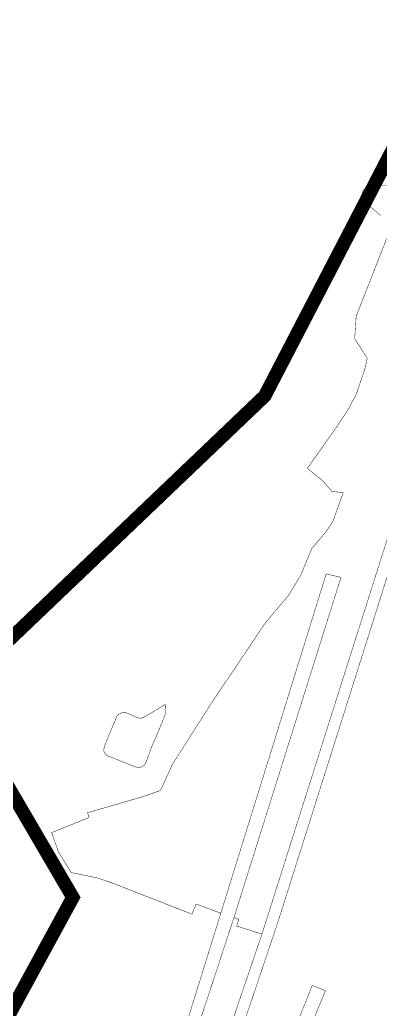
# Model space of a CAD drawing. Header units: millimetres. Extents: x 21689 to 31331, y 37531 to 43751.
# Drawn here: x 24152 to 24312, y 40315.5 to 40754.6 of the extents above; entities that cross this region are included whole.
import ezdxf

# ---------------------------------------------------------------- set-up
doc = ezdxf.new("R2010")
doc.units = ezdxf.units.MM
doc.linetypes.add('DASHEDX2', pattern=[1.5, 1, -0.5])
doc.linetypes.add('МЕЖА', pattern=[4, 1, -1, 1, -1])
doc.layers.add('0 . 11 - границы ДМ проект', color=10, linetype='МЕЖА', lineweight=0)
doc.layers.add('CONTUR', color=150, linetype='Continuous', lineweight=9)

# ---------------------------------------------------------------- blocks, each defined once
blk = doc.blocks.new('участки все')
at = {"layer": 'CONTUR', "const_width": 0.2}
for points in [[(1333.103219529999, 2647.038549789999), (1354.475937049999, 2715.802292379994), (1401.25056018, 2866.338246789993), (1407.80767663, 2864.837866409995), (1360.326477099999, 2713.87272349), (1326.39988624, 2610.890692919995)], [(1350.503956529999, 2641.19215471), (1372.723832990003, 2706.50288552), (1372.849774220001, 2706.890962759993), (1440.251542280002, 2919.291954799999), (1476.699893910001, 3034.795484309994), (1486.99899077, 3056.288105029999), (1502.948926069999, 3080.444263219994), (1529.001213949999, 3114.545908449996)], [(1542.250620819999, 3123.643216469995), (1534.551407720002, 3111.940923409995), (1507.902212069999, 3077.388409529995), (1491.948553630002, 3053.642313489997), (1482.00315425, 3033.044290079998), (1463.799583, 2977.292237669994), (1379.75186281, 2711.595381989995), (1351.700384160001, 2628.543685479999)], [(1371.048697350001, 2624.497505859996), (1395.10571688, 2683.740040979996), (1400.94982958, 2681.390565949994), (1375.14983178, 2619.99468145)], [(1425.405464359999, 3025.400492979999), (1418.605138680003, 3031.264652399994), (1417.14056684, 3034.887114109996), (1417.709369710002, 3036.768431069999), (1422.246832510001, 3038.559001659996), (1428.23718648, 3038.577312109999)], [(1440.251542280002, 2919.291954799999), (1372.849774220001, 2706.890962759993), (1372.723832990003, 2706.50288552), (1361.538659230002, 2710.094123539995), (1362.424685559999, 2713.10059997), (1360.326477099999, 2713.87272349), (1407.80767663, 2864.837866409995), (1401.25056018, 2866.338246789993), (1354.475937049999, 2715.802292379994), (1354.475937049999, 2715.802292379994), (1343.497757520003, 2719.850368399995), (1341.668828760001, 2715.348304649997), (1306.529113020002, 2729.116305309995), (1299.6644601, 2731.431400969996), (1288.041167840001, 2733.839330969997), (1282.41108474, 2742.985617589999), (1279.371856460002, 2751.532242579997), (1295.964553680002, 2758.228367719996), (1295.30745353, 2760.378452099998), (1311.168017470001, 2764.975755859996), (1320.369139750001, 2767.654961479995), (1327.679150579999, 2770.263110559994), (1333.006587380001, 2781.851716389996), (1349.667424840001, 2808.027039459994), (1374.34025927, 2844.779862429998), (1384.503971540002, 2856.774448029995), (1389.941437140002, 2865.751334609995), (1394.853559940002, 2877.646297839994), (1401.11574098, 2884.970540509996), (1404.279885309999, 2889.812170409998), (1408.823416970001, 2902.452783720001), (1403.860028679999, 2902.888758159999), (1399.84132847, 2907.550325549994), (1392.877516470002, 2913.186982719999), (1406.164925050001, 2931.953838499998), (1411.29501129, 2939.79541431), (1414.66513103, 2946.333911909999), (1418.348855070002, 2957.027660549997), (1419.46605658, 2962.070622729996), (1413.918156310003, 2970.705645579998), (1414.540162510002, 2980.636247539995), (1428.067676900002, 3015.089617829996)], [(1351.700384160001, 2628.543685479999), (1379.75186281, 2711.595381989995), (1463.799583, 2977.292237669994)], [(1375.14983178, 2619.99468145), (1400.94982958, 2681.390565949994), (1395.10571688, 2683.740040979996), (1371.048697350001, 2624.497505859996)]]:
    blk.add_lwpolyline(points, dxfattribs=at)
blk.add_lwpolyline([(1303.858303450001, 2785.907898569996), (1303.335613020001, 2786.385904669995), (1302.91320649, 2786.882376099995), (1302.498604160002, 2787.888734509994), (1302.625106359999, 2788.966811909995), (1302.8288364, 2789.863704999997), (1303.03797352, 2790.460511559999), (1308.509562480001, 2803.626931389997), (1310.184343979999, 2804.591309939999), (1311.890241190001, 2804.975204949995), (1317.255072930002, 2802.673063899995), (1318.768615050001, 2802.249892879998), (1320.26578297, 2802.716983659994), (1321.748464190001, 2803.544300679998), (1329.793056590002, 2808.411234169995), (1329.95761302, 2804.788670119997), (1329.731745050001, 2803.752114179996), (1326.17906613, 2795.086381469999), (1324.379160390003, 2791.173881029994), (1321.38416401, 2783.009618739998), (1321.083822680001, 2782.334207149994), (1320.368216400002, 2781.315147119996), (1319.25759555, 2780.622137099999), (1317.804397399999, 2780.414376509995), (1316.101356440002, 2780.870448249996), (1304.770907440001, 2785.423924539995), (1303.858303450001, 2785.907898569996)], close=True, dxfattribs=at)

msp = doc.modelspace()

# ---------------------------------------------------------------- linework, layer by layer
at = {"layer": '0 . 11 - границы ДМ проект', "color": 7, "linetype": 'DASHEDX2', "lineweight": 100, "ltscale": 9, "transparency": 33554687, "const_width": 6, "flags": 128}
msp.add_lwpolyline([(22946.72510491731, 37638.62634446474), (22902.58275362352, 38352.09544947399), (23040.30552195036, 38403.74699439852), (23117.28987673577, 38401.20998066332), (23331.1420536978, 38342.16201107599), (23767.91543332974, 38429.68248831519), (23839.74239124, 38479.18059107), (23935.86335432742, 38610.41912232844), (23988.40132216, 38646.94820499), (24015.49430024, 38690.25421504), (24098.8452309, 38777.81996658), (24145.02916959996, 38828.88408843358), (24135.93365142038, 38857.74903914007), (24309.79136626136, 39159.02335676074), (24384.57904334093, 39142.81432697957), (24479.69044304418, 39275.03790042002), (24546.54025369158, 39209.37293054136), (24750.00699521847, 39350.12800903574), (25003.87553727916, 39639.79523174531), (25413.16423419, 40107.12354530999), (25363.28122043863, 40286.1963412378), (24989.22853481921, 40491.13671530629), (25395.27705222245, 40838.84090474431), (25660.55687700859, 41058.1212780236), (25845.23661174224, 41208.91797594001), (25792.92225945706, 41266.22521493745), (25888.27287515579, 41383.12165802711), (26058.62504157837, 41521.64746533834), (26092.19545014985, 41658.69000876763), (26130.82507784197, 41752.52885494488), (26159.06766021, 41742.26863351999), (26300.90294768, 42104.40990112), (26325.33535177233, 42112.11412577571), (26524.47797661, 42049.11658247), (26659.51670021, 41994.10879823), (26661.29681694, 41997.38156593999), (26646.24186780636, 42050.66573332276), (26706.45990802, 42026.98113369), (26859.65240616, 41970.83280222), (27006.59161047, 41919.76309608), (27172.97754121135, 41911.40656938787), (27384.06492399187, 41951.12446427483), (27369.53217738251, 42033.5881556695), (27673.2432763, 42086.299163), (27976.36208943, 41979.68805869), (28033.35021731, 41963.2255317), (28102.86024026, 41962.56134384), (28159.53544921, 41928.27357007), (28328.59992242, 41835.13504241), (28499.53452968, 41807.32807047), (28720.17246485, 41761.45017348), (29052.46195313211, 41622.8362771675), (29045.52470487974, 41606.09317728942), (29058.01506483, 41600.91798700999), (29065.19261988, 41619.04810909), (29089.18447916, 41611.33081662), (29476.61138263, 41567.36910858), (29694.10996345, 41552.13846409999), (29707.82845489, 41609.00136489), (29818.275139065, 41584.49707639499), (29941.90103675, 41545.70507110999), (30079.67228635, 41531.56698092), (30099.06303546, 41598.89996296), (30133.54357397405, 41631.14582509244), (30187.92633103131, 41657.25471079486), (30321.6596071154, 41749.6743683796), (30401.38263574907, 41749.67436839595), (30509.19471491012, 41676.73679472978), (30617.63335427429, 41749.6743684403), (30608.36187039, 41787.70236535), (30599.77219858887, 41907.49940916979), (30613.24786402192, 41930.64783038972), (30611.36174401594, 41954.38579577781), (30596.20036098, 41953.50793184999), (30593.66803204827, 42010.24730760449), (30597.05242802, 42063.37447629), (30605.37673080241, 42235.81472535373), (30665.45288897015, 42236.16617940241), (30657.33209828, 42284.13072247), (30610.31596798244, 42363.40028195169), (30625.51081777, 42373.5175948), (30633.15317981222, 42373.02058397977), (30649.52445566, 42377.67990423), (30654.80521015, 42423.44887381999), (30716.02784902182, 42430.23311197), (30760.54269703, 42567.64931254999), (30765.79914673, 42586.35875087), (30791.94896227, 42710.48550226), (30846.36596234, 42699.40050186), (30866.74415354, 42759.78235986999), (30939.13356086, 42753.23395767), (31030.96140422, 42735.48796885), (31057.15772466, 42750.27677828999), (31131.35464117867, 42919.39390898121), (31178.70652303, 43049.99406818), (31223.89605601, 43155.77153143999), (31261.16372977, 43239.22040074999), (31200.22801675, 43266.25338926), (31159.04111994206, 43264.61713918535), (31092.90331316364, 43324.58746368033), (31030.83524853704, 43397.77160590068), (30974.06390645161, 43434.0146775), (30837.6789623, 43448.49250195999), (30812.705, 43443.575), (30797.5685287, 43373.25902415999), (30670.04491227509, 43084.43450838327), (30627.79324233, 42979.09036925), (30572.79299257, 42815.92515511), (30581.39016593, 42739.20179252), (30580.07135906, 42670.05223768999), (30572.53432323, 42633.01777761), (30553.34306316, 42565.66186988), (30547.39514436, 42556.65297385999), (30525.72109807281, 42505.24778370114), (30514.50603629337, 42510.1075917977), (30479.51154115131, 42425.85737494091), (30461.95050270375, 42345.3832640727), (30464.74984954377, 42236.14262650891), (30403.52050363, 42231.71695613999), (30361.99926578958, 42222.30444943784), (30262.36972906, 42221.18809992), (30097.98451162034, 42200.40990911882), (30088.9462716438, 42269.8882103679), (30058.49243754998, 42273.90206414821), (30000.91284802227, 42267.83146293058), (30008.92580966462, 42181.87578158897), (29926.0240286, 42170.85978648), (29838.03744895606, 42159.36450204132), (29837.12383709, 42151.41822664), (29801.61662566, 42150.51865913999), (29804.07857113, 42118.48481974), (29746.29346473, 42112.7697388), (29727.00532503, 42117.6116394), (29726.76722718, 42121.26287929999), (29669.98646400891, 42116.48262229375), (29667.12373654, 42186.75173099), (29663.62250802323, 42276.82476183268), (29664.83122397, 42334.19663553), (29729.6717126, 42336.193867), (29743.29418113489, 42425.80320210827), (29681.44663512, 42426.64211347999), (29599.85191165767, 42422.04241824291), (29585.2883337, 42460.05436807999), (29593.54794175791, 42547.89601419552), (29586.22551206196, 42640.93108877819), (29612.42445620809, 42670.25992293473), (29566.57327661007, 42703.24376872109), (29536.54874412536, 42712.38059703462), (29485.12816521317, 42721.10504353844), (29445.22086842424, 42718.94205858544), (29271.8683758008, 42704.275412847), (29252.91371590861, 42692.41130837031), (29197.94774281655, 42673.03837105441), (29178.85069025564, 42668.76578992854), (29146.59228414582, 42665.68223076125), (29091.04407576824, 42663.10135964528), (29090.11812220958, 42694.3862204944), (29093.43460651, 42735.40527866999), (29109.45848563, 42731.73992254), (29114.94309622, 42754.24594576), (29105.61053462, 42762.56884649), (29115.29978938, 42813.46049171998), (29163.59491738, 42900.00099385998), (29195.32188205725, 42957.40854522219), (29200.52688315276, 43020.60481448934), (29169.0348664884, 43102.91209733505), (29094.38675376727, 43130.15592398119), (29034.06840834477, 43130.53740879444), (28931.04700203988, 43118.36538761878), (28819.40132517502, 43060.1083569729), (28798.63147856092, 43021.64063544854), (28799.7435021884, 42985.87842207693), (28707.96440893, 42909.0252998), (28686.58712993, 42891.67506201), (28665.24172863, 42871.73188222), (28655.12156687, 42859.96682858), (28647.8454703233, 42848.50093817119), (28636.34679172, 42823.08426065998), (28630.35631558, 42817.17597907998), (28632.11378886, 42786.96902715998), (28651.55515831, 42783.79133726), (28691.77825436, 42770.27542617), (28688.63081614, 42759.99360695), (28685.89634234, 42758.395475), (28674.40357506, 42734.05142049), (28670.95833958, 42721.95415807), (28465.92243485, 42806.49441173999), (28422.23013497, 42822.02345847999), (28375.90015172562, 42835.07284409375), (28353.71044403, 42839.03267097), (28334.90488412, 42842.59063102999), (28324.44671292, 42844.67077209), (28310.37114872, 42860.63633377), (28285.15205339, 42868.53187519), (28273.81454987, 42871.96611958), (28249.68513326, 42869.3955872), (28186.52221434, 42849.6226981), (28159.72536623, 42849.83301478), (28118.7520382, 42863.99044072), (28094.80339647, 42888.24721246999), (28084.70744497, 42900.92183890999), (28068.74021725, 42924.61639976), (28025.61975184, 42901.73660556), (28004.08109117972, 42892.69564847947), (27951.91534533, 42913.21458231), (27851.65384584, 42849.78959597999), (27793.90021593, 42819.52381693), (27766.58818120009, 42881.70391995375), (27711.87730359, 42969.56031198999), (27682.20288296, 43019.56488889), (27636.09043013979, 43064.50141860492), (27679.03864238, 43117.90435856), (27700.15518098, 43145.10110915), (27730.28271017, 43232.44009601999), (27705.34812259, 43256.96201344999), (27691.78757115, 43306.55985731), (27688.55318108, 43316.06942275), (27675.10490733, 43337.73544350999), (27671.01535535, 43346.90810372999), (27667.81279636, 43356.53718306), (27665.86817049, 43367.33700387), (27665.76157527, 43376.04867013999), (27664.77821631, 43381.0537483), (27419.58575883, 43272.55799286), (27422.81890232, 43266.22781288), (27362.66618872, 43207.29930538999), (27358.27070715, 43197.79592644), (27315.1139971, 43177.12668317), (27276.84908718915, 43176.61480263399), (27257.44257907, 43175.75043457), (27253.83522487, 43180.49569694), (27248.87528509, 43187.0316803), (27238.09405866, 43198.05682708), (27218.2906013, 43206.98012085999), (27213.36000158, 43207.59562595), (27202.43088473, 43208.96298995999), (27239.74494121, 43225.54168404), (27236.35203919, 43231.88367116999), (27229.04059708, 43245.5056996), (27224.7919333, 43253.43079929), (27207.05858072, 43286.52251904), (27191.90159477, 43314.8047647), (27189.95716867, 43318.43455863999), (27109.8155034583, 43276.32721771863), (27075.56251106304, 43340.35164834721), (27088.28707410454, 43348.01419796925), (27054.82285237402, 43405.38715549072), (27040.01979227071, 43396.5861994771), (27025.14479362, 43422.09829729), (27004.0522851, 43461.84151952), (26932.7948389365, 43645.54539120022), (26914.14332032, 43691.79969043), (26899.52170033536, 43700.4603268652), (26872.12889142, 43716.99325630999), (26742.38825656, 43504.7787994), (26736.34406321, 43496.67130718), (26723.67678734062, 43483.84389091872), (26681.04643538447, 43469.92038556974), (26667.11473136, 43474.54131756999), (26618.21939752, 43488.580173), (26621.70934231434, 43502.66356837877), (26587.49212292, 43510.32086384), (26573.52049759, 43508.91481131), (26527.89831783, 43493.7733508), (26492.74337841, 43503.26176598), (26478.24389174, 43499.38377904), (26452.06606417, 43505.4146991), (26442.19252203, 43502.57587906), (26426.70071564, 43506.38314202), (26416.40311168401, 43498.79249127808), (26374.87207378044, 43508.44730635364), (26369.59399416, 43485.7275049), (26357.37897582, 43433.16417905), (26343.06381791, 43372.10294825), (26343.6786678, 43335.85391939999), (26278.09074762, 43335.36827745), (26275.09534301, 43319.34402715), (26179.58192185, 43336.14676937), (26136.0703548, 43350.43318253), (26129.55201155, 43332.91286215), (26114.20971186, 43338.64784688), (26048.35506142, 43335.76626929), (26042.26797116, 43335.95948355999), (26041.86472939, 43305.05540941), (26039.99378916, 43285.4039008), (25993.77193184, 43297.06179436), (25935.5510216779, 43314.57112050176), (25864.48503190899, 43314.71083805125), (25836.10421571, 43306.43559883999), (25791.05976241, 43309.43539477998), (25778.10259833695, 43340.97405016523), (25720.40281878272, 43383.90496312183), (25692.70917659845, 43506.69747200866), (25567.19248572541, 43536.12495177098), (25552.485220205, 43470.44520091499), (25520.71834065221, 43350.23187363416), (25464.4193899, 43088.87516373), (25450.37931466959, 42940.3471690628), (25403.20398030043, 42900.12233338031), (25517.16577832257, 42564.61468707081), (25324.39, 42333.51), (25231.57343895118, 42248.42380332648), (25084.91206923162, 42241.31572626211), (25004.68427812343, 42115.84432806293), (25034.0844805, 42028.82343563), (25232.98165127, 41677.08484062), (25331.23967759573, 41588.66101974178), (25222.08178721968, 41431.41821567321), (24497.00343557051, 41147.15772830281), (24469.59886480553, 41188.24109533481), (24382.78211162263, 41181.72546859383), (24281.81137437659, 41064.61982370604), (24269.00214148412, 41033.06436629904), (24267.5245085035, 40970.79496606808), (24345.86288296, 40986.53512072999), (24396.82001098, 40849.89746461), (24260.72878449457, 40587.69677080877), (24122.5424571325, 40455.82937472835), (24175.54668137, 40365.14828987), (24087.33073385638, 40202.94605711414), (23882.35419247703, 40127.12856999471), (23799.32385404936, 39897.89063100012), (23757.22793379682, 39543.03647117824), (23644.4867355699, 39442.47849711501), (23258.99204067956, 39279.21955462926), (23188.93464728753, 39177.23856888045), (23155.23171305243, 38943.77132317437), (22794.4181132699, 38626.81787743152), (22640.54748192608, 38070.59207357608), (22681.17562130765, 37890.90838970592), (22868.63737157313, 37599.25017902408), (22946.72510491731, 37638.62634446474)], close=True, dxfattribs=at)

# ---------------------------------------------------------------- block references
at = {"layer": 'CONTUR'}
msp.add_blockref('участки все', (22886.7456254, 37642.35872891001), dxfattribs=at)

doc.saveas('drawing.dxf')
